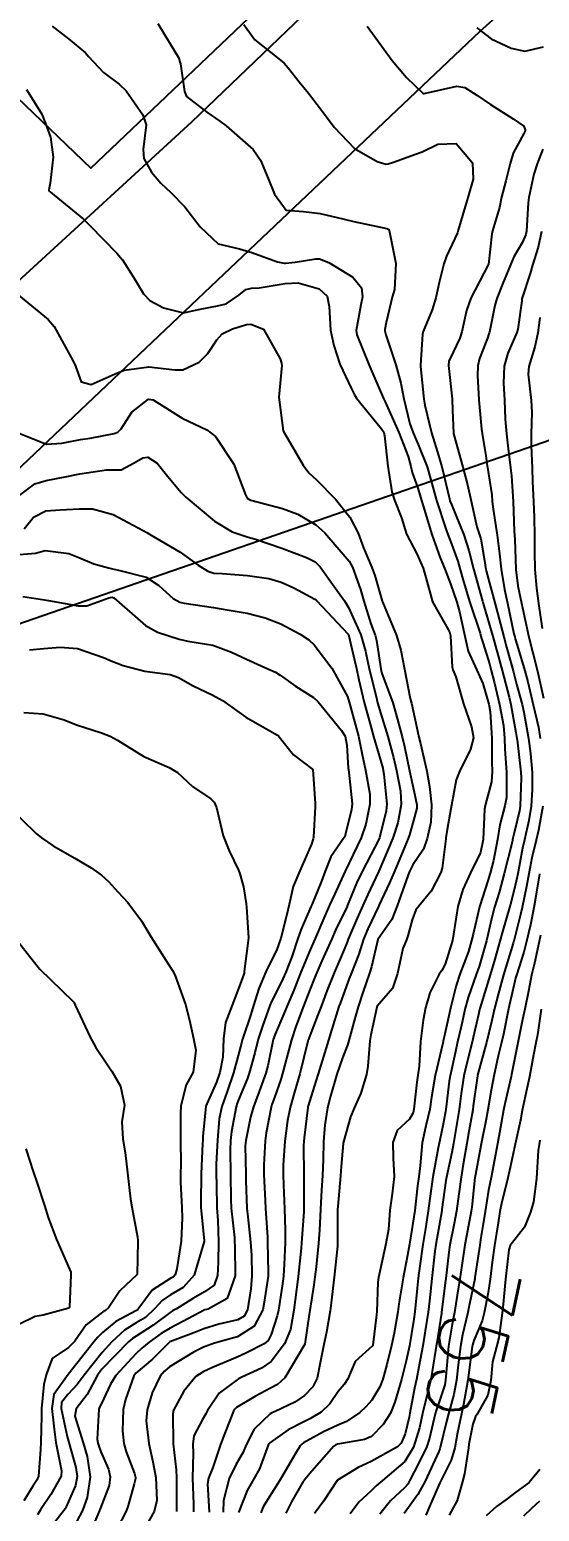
# Model space of a CAD drawing. Header units: metres. Extents: x 318500 to 325275, y 7408834 to 7428799.
# Drawn here: x 323669.6 to 323699.8, y 7420355.9 to 7420443.5 of the extents above; entities that cross this region are included whole.
import ezdxf
from ezdxf.enums import TextEntityAlignment as Align

# ---------------------------------------------------------------- set-up
doc = ezdxf.new("R2010")
doc.units = ezdxf.units.M
doc.header["$MEASUREMENT"] = 0
doc.linetypes.add('CONTINUO', pattern=[0])
for name, color, linetype in [('Cotas', 45, 'Continuous'), ('Curvas de Nivel 1m', 11, 'Continuous'), ('Curvas de Nivel 5m', 15, 'Continuous'), ('Edificações', 30, 'Continuous'), ('TEXTO', 45, 'Continuous'), ('Vias Primárias', 230, 'Continuous')]:
    doc.layers.add(name, color=color, linetype=linetype)
doc.styles.add('Style-STANDARD', font='STANDARD.shx')

msp = doc.modelspace()

# ---------------------------------------------------------------- linework, layer by layer
at = {"layer": 'Curvas de Nivel 1m', "flags": 128}
for points, elevation in [([(323670.946, 7420443.723), (323671.914, 7420442.986), (323672.923, 7420442.157), (323673.106, 7420441.947), (323673.976, 7420440.999), (323674.904, 7420440.303), (323675.328, 7420439.916), (323676.304, 7420438.481), (323676.504, 7420437.904), (323676.325, 7420436.428), (323676.363, 7420435.905), (323676.832, 7420435.097), (323677.381, 7420434.447), (323677.993, 7420433.882), (323678.808, 7420433.052), (323679.7, 7420431.856), (323680.775, 7420430.85), (323682.042, 7420430.556), (323682.768, 7420430.343), (323684.275, 7420429.797), (323684.682, 7420429.714), (323684.759, 7420429.714), (323685.34, 7420429.781), (323686.551, 7420429.975), (323686.763, 7420429.967), (323687.33, 7420429.754), (323688.751, 7420428.887), (323689.266, 7420428.253), (323689.309, 7420427.731), (323689.219, 7420427.246), (323688.939, 7420425.737), (323688.977, 7420425.465), (323689.696, 7420423.725), (323689.988, 7420423.035), (323690.562, 7420421.711), (323690.657, 7420421.501), (323691.467, 7420419.697), (323692.027, 7420418.271), (323692.169, 7420417.686), (323692.25, 7420417.339), (323692.587, 7420416.404), (323692.809, 7420415.678), (323692.898, 7420415.354), (323693.413, 7420413.671), (323693.914, 7420412.289), (323694.161, 7420411.664), (323694.516, 7420410.75), (323694.891, 7420409.654), (323695.061, 7420409.082), (323695.379, 7420407.646), (323695.578, 7420406.76), (323696.083, 7420405.636), (323696.438, 7420404.842), (323696.785, 7420403.625), (323696.866, 7420403.17), (323696.972, 7420401.621), (323696.97, 7420400.215), (323696.983, 7420399.621), (323696.949, 7420399.033), (323696.57, 7420397.627), (323696.543, 7420397.421), (323696.461, 7420395.628), (323696.302, 7420394.844), (323695.717, 7420393.639), (323695.252, 7420392.669), (323694.962, 7420391.649), (323694.867, 7420391.034), (323694.645, 7420389.654), (323694.216, 7420388.245), (323694.005, 7420387.869), (323693.861, 7420387.663), (323693.305, 7420386.552), (323693.047, 7420385.667), (323692.898, 7420384.94), (323692.756, 7420383.671), (323692.675, 7420382.211), (323692.594, 7420381.673), (323692.529, 7420381.269), (323692.364, 7420379.676), (323692.313, 7420379.46), (323692.091, 7420379.071), (323691.364, 7420378.408), (323691.105, 7420377.694), (323691.136, 7420376.769), (323691.194, 7420375.693), (323691.067, 7420374.662), (323690.937, 7420373.696), (323690.848, 7420372.543), (323690.692, 7420371.699), (323690.337, 7420370.068), (323690.264, 7420369.706), (323690.232, 7420369.44), (323690.159, 7420367.707), (323690.144, 7420367.5), (323689.927, 7420365.71), (323689.91, 7420365.661), (323688.887, 7420364.733), (323688.443, 7420363.724), (323688.222, 7420363.39), (323687.878, 7420362.963), (323687.376, 7420362.229), (323686.861, 7420361.745), (323686.247, 7420361.362), (323685.851, 7420361.172), (323684.913, 7420360.705), (323683.832, 7420359.933), (323683.761, 7420359.861), (323683.726, 7420359.791), (323683.216, 7420358.396), (323682.884, 7420357.799), (323682.491, 7420357.111), (323681.983, 7420355.808)], 762), ([(323677.206, 7420443.896), (323677.587, 7420443.244), (323678.422, 7420441.877), (323678.548, 7420441.508), (323678.774, 7420439.872), (323678.896, 7420439.578), (323680.094, 7420438.64), (323680.874, 7420438.11), (323681.245, 7420437.836), (323682.849, 7420436.435), (323683.28, 7420435.813), (323683.737, 7420434.715), (323684.109, 7420433.801), (323684.806, 7420432.855), (323685.818, 7420432.762), (323686.803, 7420432.655), (323688.234, 7420432.31), (323688.797, 7420432.184), (323690.747, 7420431.755), (323690.791, 7420431.747), (323690.876, 7420431.709), (323690.922, 7420431.574), (323691.296, 7420429.702), (323691.207, 7420428.165), (323691.078, 7420427.705), (323691.004, 7420427.438), (323690.718, 7420426.212), (323690.637, 7420425.785), (323690.639, 7420425.711), (323690.706, 7420425.47), (323691.293, 7420423.701), (323691.589, 7420422.616), (323691.767, 7420421.693), (323692.124, 7420420.202), (323692.314, 7420419.685), (323692.62, 7420418.985), (323693.142, 7420417.675), (323693.361, 7420416.903), (323693.69, 7420415.669), (323694.27, 7420413.947), (323694.373, 7420413.662), (323694.546, 7420413.213), (323694.959, 7420412.078), (323695.078, 7420411.652), (323695.291, 7420410.876), (323695.677, 7420409.642), (323696.28, 7420407.826), (323696.328, 7420407.632), (323696.357, 7420407.52), (323696.466, 7420407.207), (323696.832, 7420406.003), (323696.933, 7420405.623), (323697.111, 7420404.949), (323697.427, 7420403.615), (323697.655, 7420402.357), (323697.718, 7420401.61), (323697.745, 7420400.971), (323697.846, 7420399.608), (323697.844, 7420398.111), (323697.739, 7420397.609), (323697.441, 7420396.495), (323697.3, 7420395.615), (323697.061, 7420394.382), (323696.871, 7420393.621), (323696.739, 7420393.168), (323696.261, 7420391.7), (323696.239, 7420391.651), (323696.235, 7420391.63), (323695.857, 7420390.015), (323695.773, 7420389.637), (323695.584, 7420389), (323695.077, 7420387.647), (323694.859, 7420386.991), (323694.522, 7420385.647), (323694.458, 7420385.365), (323694.154, 7420383.94), (323694.092, 7420383.71), (323694.084, 7420383.651), (323694.07, 7420383.572), (323693.623, 7420381.658), (323693.4, 7420380.372), (323693.299, 7420379.662), (323693.072, 7420378.678), (323692.841, 7420377.668), (323692.73, 7420376.344), (323692.652, 7420375.671), (323692.58, 7420375.134), (323692.412, 7420373.674), (323692.113, 7420371.799), (323692.092, 7420371.678), (323691.983, 7420371.03), (323691.714, 7420369.684), (323691.471, 7420368.163), (323691.402, 7420367.688), (323691.185, 7420366.427), (323691.039, 7420365.693), (323690.757, 7420364.555), (323690.515, 7420363.701), (323690.349, 7420363.237), (323689.871, 7420362.446), (323689.523, 7420362.055), (323689.161, 7420361.717), (323688.375, 7420361.202), (323687.849, 7420360.985), (323686.998, 7420360.587), (323685.832, 7420359.921), (323685.732, 7420359.861), (323685.627, 7420359.763), (323685.352, 7420359.294), (323684.456, 7420357.78), (323684.213, 7420357.375), (323683.794, 7420356.722), (323683.435, 7420356.143), (323683.296, 7420355.795)], 761), ([(323689.598, 7420443.73), (323690.923, 7420441.91), (323691.067, 7420441.708), (323691.917, 7420440.702), (323692.901, 7420439.743), (323692.966, 7420439.745), (323694.905, 7420440.181), (323695.365, 7420440.113), (323696.092, 7420439.642), (323696.892, 7420439.102), (323698.242, 7420438.247), (323698.873, 7420437.815), (323698.941, 7420437.599), (323698.935, 7420437.534), (323698.867, 7420437.385), (323698.24, 7420436.218), (323698.057, 7420435.612), (323697.799, 7420434.584), (323697.55, 7420433.619), (323697.419, 7420433.013), (323697.016, 7420431.627), (323696.974, 7420431.441), (323696.768, 7420429.63), (323696.76, 7420429.607), (323695.72, 7420427.645), (323695.472, 7420426.906), (323695.202, 7420425.653), (323695.08, 7420425.279), (323694.692, 7420424.445), (323694.435, 7420423.911), (323694.407, 7420423.663), (323694.624, 7420421.697), (323694.624, 7420421.66), (323694.65, 7420421.027), (323694.702, 7420419.659), (323694.719, 7420419.568), (323695.255, 7420417.65), (323695.539, 7420416.595), (323695.742, 7420415.643), (323696.085, 7420414.109), (323696.247, 7420413.635), (323696.315, 7420413.4), (323696.535, 7420412.117), (323696.603, 7420411.702), (323696.611, 7420411.629), (323696.634, 7420411.523), (323697.152, 7420409.62), (323697.379, 7420408.724), (323697.675, 7420407.612), (323697.849, 7420406.994), (323698.228, 7420405.603), (323698.438, 7420404.819), (323698.762, 7420403.597), (323698.863, 7420403.146), (323699.139, 7420401.593), (323699.264, 7420400.709), (323699.354, 7420399.59), (323699.361, 7420398.584), (323699.299, 7420397.59), (323699.169, 7420396.75), (323698.904, 7420395.594), (323698.795, 7420395.105), (323698.508, 7420393.598), (323698.469, 7420393.417), (323698.274, 7420392.559), (323698.07, 7420391.795), (323698.012, 7420391.604), (323697.613, 7420390.236), (323697.452, 7420389.612), (323697.144, 7420388.54), (323696.869, 7420387.62), (323696.72, 7420387.104), (323696.259, 7420385.629), (323696.244, 7420385.564), (323696.175, 7420385.266), (323695.87, 7420383.917), (323695.802, 7420383.633), (323695.465, 7420382.309), (323695.322, 7420381.638), (323695.164, 7420380.589), (323695.032, 7420379.641), (323694.9, 7420378.83), (323694.698, 7420377.644), (323694.595, 7420377.114), (323694.291, 7420375.648), (323694.255, 7420375.44), (323694.021, 7420373.731), (323694.012, 7420373.658), (323693.654, 7420371.655), (323693.601, 7420371.27), (323693.424, 7420369.658), (323693.279, 7420368.332), (323693.194, 7420367.661), (323693.034, 7420366.553), (323692.88, 7420365.665), (323692.651, 7420364.422), (323692.505, 7420363.671), (323692.397, 7420363.157), (323692.126, 7420361.676), (323692.085, 7420361.448), (323691.842, 7420360.468), (323691.613, 7420359.904), (323691.388, 7420359.687), (323689.821, 7420358.82), (323689.068, 7420358.467), (323687.837, 7420357.73), (323687.81, 7420357.699), (323687.036, 7420356.496), (323686.473, 7420355.75)], 759), ([(323696.09, 7420443.643), (323696.94, 7420442.989), (323698.119, 7420442.425), (323698.93, 7420442.254), (323700.02, 7420442.503)], 758), ([(323669.43, 7420439.995), (323670.345, 7420438.518), (323670.556, 7420437.983), (323670.858, 7420437.172), (323671, 7420435.978), (323670.825, 7420434.44), (323670.743, 7420434.058), (323670.769, 7420433.981), (323670.819, 7420433.924), (323671.056, 7420433.737), (323672.796, 7420432.318), (323673.168, 7420431.944), (323674.766, 7420430.3), (323675.111, 7420429.916), (323675.767, 7420428.893), (323676.353, 7420427.904), (323676.734, 7420427.514), (323677.539, 7420427.077), (323678.724, 7420426.775), (323679.615, 7420426.968), (323680.73, 7420427.184), (323681.255, 7420427.312), (323682.002, 7420427.827), (323682.407, 7420428.16), (323682.744, 7420428.232), (323683.191, 7420428.26), (323684.747, 7420428.51), (323685.515, 7420428.546), (323686.744, 7420428.201), (323687.231, 7420427.755), (323687.342, 7420427.143), (323687.414, 7420425.753), (323687.612, 7420424.835), (323687.982, 7420423.747), (323688.665, 7420422.277), (323688.843, 7420421.918), (323688.953, 7420421.736), (323690.441, 7420419.905), (323690.579, 7420419.711), (323690.627, 7420419.497), (323690.824, 7420417.707), (323691.059, 7420416.177), (323691.209, 7420415.701), (323691.616, 7420414.643), (323691.92, 7420413.689), (323692.533, 7420412.527), (323692.908, 7420411.676), (323693.061, 7420411.128), (323693.456, 7420409.67), (323694.474, 7420407.906), (323694.532, 7420407.659), (323694.616, 7420405.822), (323694.661, 7420405.657), (323694.849, 7420405.248), (323695.29, 7420403.647), (323695.759, 7420402.281), (323695.884, 7420401.638), (323695.713, 7420400.97), (323695.067, 7420399.65), (323694.862, 7420399.153), (323694.582, 7420397.656), (323694.553, 7420397.44), (323694.318, 7420396.206), (323694.253, 7420395.719), (323694.248, 7420395.661), (323694.024, 7420393.931), (323693.958, 7420393.663), (323693.385, 7420392.558), (323692.645, 7420391.676), (323692.467, 7420391.468), (323692.248, 7420390.872), (323691.997, 7420389.92), (323691.914, 7420389.685), (323691.707, 7420389.17), (323691.394, 7420387.692), (323691.087, 7420386.806), (323690.181, 7420385.765), (323690.164, 7420385.726), (323690.157, 7420385.71), (323689.807, 7420384.062), (323689.757, 7420383.714), (323689.635, 7420382.215), (323689.553, 7420381.716), (323689.215, 7420380.617), (323688.814, 7420379.723), (323688.607, 7420379.21), (323688.189, 7420377.729), (323688.169, 7420377.629), (323688.055, 7420376.274), (323688.012, 7420375.731), (323687.851, 7420373.904), (323687.842, 7420373.733), (323687.833, 7420373.549), (323687.834, 7420371.732), (323687.829, 7420371.573), (323687.636, 7420369.735), (323687.467, 7420368.217), (323687.398, 7420367.738), (323687.176, 7420366.487), (323687.03, 7420365.743), (323686.815, 7420364.662), (323686.636, 7420363.749), (323686.386, 7420363.249), (323685.874, 7420362.722), (323685.305, 7420362.331), (323684.149, 7420361.786), (323683.95, 7420361.698), (323683.858, 7420361.645), (323682.896, 7420360.748), (323682.421, 7420359.804), (323682.251, 7420359.381), (323681.818, 7420358.626), (323681.427, 7420357.816), (323681.086, 7420356.526), (323681.07, 7420355.821)], 763), ([(323699.988, 7420436.453), (323699.652, 7420435.592), (323699.448, 7420434.98), (323699.157, 7420433.597), (323699.125, 7420433.288), (323699.02, 7420431.598), (323698.983, 7420431.402), (323698.78, 7420430.955), (323698.279, 7420430.096), (323698.074, 7420429.61), (323697.603, 7420428.471), (323697.258, 7420427.622), (323697.152, 7420427.206), (323696.83, 7420425.628), (323696.8, 7420425.537), (323696.705, 7420425.274), (323696.249, 7420424.074), (323696.138, 7420423.638), (323696.114, 7420423.078), (323696.197, 7420421.637), (323696.369, 7420419.899), (323696.405, 7420419.633), (323696.61, 7420418.32), (323696.698, 7420417.725), (323696.713, 7420417.628), (323696.965, 7420416.004), (323697, 7420415.624), (323697.042, 7420415.154), (323697.278, 7420413.619), (323697.434, 7420412.512), (323697.52, 7420411.615), (323697.714, 7420410.41), (323697.895, 7420409.609), (323698.28, 7420407.796), (323698.328, 7420407.602), (323698.359, 7420407.492), (323698.465, 7420407.125), (323698.923, 7420405.595), (323699.094, 7420404.94), (323699.426, 7420403.59), (323699.727, 7420402.259), (323699.839, 7420401.586)], 758), ([(323699.907, 7420431.589), (323699.705, 7420430.662), (323699.384, 7420429.594), (323699.244, 7420429.106), (323698.753, 7420427.6), (323698.738, 7420427.484), (323698.514, 7420425.802), (323698.457, 7420425.604), (323697.922, 7420424.381), (323697.705, 7420423.615), (323697.668, 7420422.613), (323697.726, 7420421.614), (323697.763, 7420420.493), (323697.837, 7420419.612), (323697.922, 7420418.913), (323698.076, 7420417.608), (323698.13, 7420417.134), (323698.228, 7420415.605), (323698.292, 7420413.865), (323698.321, 7420413.603), (323698.339, 7420413.395), (323698.394, 7420411.602), (323698.515, 7420410.624), (323698.719, 7420409.598), (323698.777, 7420409.316), (323699.158, 7420407.593), (323699.392, 7420406.659), (323699.667, 7420405.588), (323700.024, 7420403.986)], 757), ([(323668.74, 7420428), (323670.716, 7420426.389), (323671.073, 7420425.975), (323671.523, 7420425.142), (323672.176, 7420423.958), (323672.333, 7420423.611), (323672.667, 7420422.696), (323673.265, 7420422.54), (323674.672, 7420423.168), (323675.214, 7420423.375), (323676.677, 7420423.571), (323678.2, 7420423.402), (323678.675, 7420423.404), (323679.654, 7420423.855), (323680.17, 7420424.365), (323680.7, 7420425.169), (323681.011, 7420425.531), (323681.628, 7420425.831), (323682.458, 7420426.079), (323682.714, 7420426.103), (323683.448, 7420425.809), (323684.433, 7420424.045), (323684.53, 7420423.792), (323684.538, 7420423.652), (323684.372, 7420421.794), (323684.63, 7420419.79), (323685.797, 7420417.772), (323686.147, 7420417.318), (323686.591, 7420416.89), (323687.725, 7420415.749), (323688.564, 7420414.693), (323689.067, 7420413.732), (323689.385, 7420412.879), (323689.863, 7420411.72), (323690.044, 7420411.246), (323690.489, 7420409.71), (323690.5, 7420409.68), (323691.33, 7420407.697), (323691.589, 7420406.821), (323691.795, 7420405.69), (323692.144, 7420403.964), (323692.208, 7420403.683), (323692.406, 7420402.772), (323692.659, 7420401.677), (323692.756, 7420401.306), (323693.131, 7420399.672), (323693.28, 7420398.747), (323693.401, 7420397.669), (323693.353, 7420396.641), (323693.145, 7420395.672), (323692.923, 7420395.055), (323692.294, 7420394.121), (323692.076, 7420393.683), (323691.6, 7420392.36), (323691.371, 7420391.693), (323691.05, 7420390.896), (323690.23, 7420389.71), (323689.841, 7420388.086), (323689.73, 7420387.715), (323689.339, 7420386.572), (323689.062, 7420385.721), (323688.861, 7420385.031), (323688.503, 7420383.726), (323688.421, 7420383.454), (323688.14, 7420382.709), (323687.805, 7420381.735), (323687.415, 7420380.436), (323687.244, 7420379.743), (323687.085, 7420378.745), (323687.007, 7420377.746), (323686.982, 7420376.669), (323686.951, 7420375.746), (323686.898, 7420374.886), (323686.838, 7420373.748), (323686.773, 7420372.52), (323686.718, 7420371.749), (323686.566, 7420370.342), (323686.493, 7420369.752), (323686.437, 7420369.279), (323686.2, 7420367.756), (323686.164, 7420367.53), (323685.91, 7420365.76), (323684.718, 7420363.778), (323684.286, 7420363.382), (323683.88, 7420363.156), (323682.984, 7420362.688), (323681.863, 7420362.013), (323681.75, 7420361.924), (323681.684, 7420361.813), (323681.166, 7420360.494), (323680.906, 7420359.824), (323680.45, 7420358.464), (323680.2, 7420357.834), (323680.141, 7420357.499), (323680.234, 7420355.833)], 764), ([(323699.817, 7420426.496), (323699.687, 7420425.59), (323699.518, 7420424.772), (323699.171, 7420423.595), (323699.13, 7420423.141), (323699.301, 7420421.594), (323699.343, 7420420.9), (323699.303, 7420419.593), (323699.291, 7420418.926), (323699.356, 7420417.593), (323699.388, 7420416.802), (323699.439, 7420415.591), (323699.469, 7420414.689), (323699.49, 7420413.591), (323699.502, 7420412.628), (323699.519, 7420411.59), (323699.608, 7420410.495), (323699.739, 7420409.588), (323699.96, 7420408.103)], 756), ([(323669.042, 7420415.995), (323669.915, 7420416.659), (323670.589, 7420416.865), (323671.709, 7420417.081), (323672.593, 7420417.261), (323674.166, 7420417.496), (323674.596, 7420417.484), (323675.028, 7420417.483), (323675.794, 7420417.908), (323676.304, 7420418.203), (323676.605, 7420418.245), (323677.163, 7420417.892), (323677.798, 7420417.088), (323678.583, 7420416.141), (323678.718, 7420416.005), (323678.867, 7420415.866), (323680.559, 7420414.454), (323681.611, 7420413.829), (323682.545, 7420413.5), (323682.979, 7420413.378), (323684.536, 7420412.861), (323685.994, 7420412.302), (323686.524, 7420412.037), (323686.816, 7420411.757), (323687.536, 7420410.724), (323688.249, 7420409.743), (323688.494, 7420409.341), (323689.222, 7420407.729), (323689.497, 7420406.761), (323689.707, 7420405.721), (323690.135, 7420404.003), (323690.213, 7420403.713), (323690.41, 7420403.046), (323690.822, 7420401.704), (323691.15, 7420400.471), (323691.323, 7420399.696), (323691.559, 7420398.485), (323691.598, 7420397.691), (323691.407, 7420396.611), (323691.115, 7420395.698), (323690.29, 7420393.751), (323690.27, 7420393.71), (323689.629, 7420392.361), (323689.337, 7420391.719), (323689.005, 7420390.966), (323688.477, 7420389.728), (323688.406, 7420389.55), (323688.224, 7420389.111), (323687.637, 7420387.739), (323687.23, 7420386.709), (323686.868, 7420385.75), (323686.677, 7420385.248), (323686.152, 7420383.906), (323686.113, 7420383.798), (323686.099, 7420383.761), (323686.084, 7420383.695), (323685.6, 7420381.768), (323685.268, 7420380.617), (323685.031, 7420379.776), (323684.873, 7420378.993), (323684.713, 7420377.78), (323684.623, 7420376.348), (323684.617, 7420375.781), (323684.634, 7420375.189), (323684.704, 7420373.78), (323684.744, 7420372.522), (323684.733, 7420371.779), (323684.686, 7420370.488), (323684.631, 7420369.78), (323684.552, 7420369.19), (323684.345, 7420367.784), (323684.272, 7420367.448), (323683.918, 7420366.344), (323683.723, 7420365.981), (323683.498, 7420365.794), (323682.451, 7420365.258), (323681.902, 7420364.998), (323680.442, 7420364.378), (323679.893, 7420364.136), (323679.443, 7420363.847), (323678.741, 7420362.993), (323678.132, 7420361.866), (323678.083, 7420361.64), (323678.116, 7420359.866), (323678.277, 7420358.325), (323678.299, 7420357.863), (323678.303, 7420357.362), (323678.316, 7420355.862)], 766), ([(323669.291, 7420413.993), (323669.85, 7420414.697), (323670.566, 7420415.058), (323671.414, 7420415.12), (323672.568, 7420415.181), (323673.335, 7420415.172), (323674.564, 7420414.846), (323676.331, 7420413.902), (323676.548, 7420413.774), (323676.816, 7420413.626), (323678.531, 7420412.608), (323679.593, 7420411.854), (323680.157, 7420411.486), (323680.515, 7420411.384), (323681.001, 7420411.35), (323682.514, 7420411.236), (323683.769, 7420411.058), (323684.511, 7420410.847), (323685.243, 7420410.515), (323686.501, 7420409.839), (323686.593, 7420409.759), (323688.47, 7420407.767), (323688.482, 7420407.74), (323688.862, 7420406.142), (323688.955, 7420405.732), (323689.099, 7420405.071), (323689.405, 7420403.725), (323689.814, 7420402.303), (323689.971, 7420401.716), (323690.057, 7420401.385), (323690.376, 7420400.305), (323690.51, 7420399.847), (323690.54, 7420399.707), (323690.579, 7420399.495), (323690.75, 7420397.704), (323690.716, 7420397.323), (323690.33, 7420395.71), (323690.309, 7420395.653), (323689.29, 7420393.725), (323688.967, 7420393.042), (323688.431, 7420391.728), (323688.38, 7420391.607), (323688.254, 7420391.34), (323687.722, 7420390.253), (323687.491, 7420389.741), (323686.906, 7420388.438), (323686.604, 7420387.754), (323686.491, 7420387.47), (323686.195, 7420386.732), (323685.922, 7420386.026), (323685.823, 7420385.765), (323685.374, 7420384.559), (323685.108, 7420383.776), (323684.733, 7420382.378), (323684.588, 7420381.783), (323684.48, 7420381.429), (323684.109, 7420380.365), (323683.955, 7420379.939), (323683.913, 7420379.792), (323683.611, 7420378.261), (323683.547, 7420377.795), (323683.47, 7420376.381), (323683.48, 7420375.796), (323683.559, 7420374.263), (323683.581, 7420373.794), (323683.686, 7420372.101), (323683.7, 7420371.793), (323683.738, 7420370.026), (323683.724, 7420369.792), (323683.499, 7420368.242), (323683.41, 7420367.795), (323682.898, 7420366.828), (323681.916, 7420366.21), (323681.612, 7420366.117), (323680.563, 7420365.83), (323679.907, 7420365.584), (323679.361, 7420365.305), (323677.895, 7420364.418), (323677.588, 7420364.178), (323677.331, 7420363.876), (323676.863, 7420362.892), (323676.561, 7420361.883), (323676.508, 7420361.225), (323676.661, 7420359.882), (323676.9, 7420358.798), (323677.092, 7420357.877), (323677.15, 7420356.516), (323676.981, 7420355.878), (323676.56, 7420355.091)], 767), ([(323668.527, 7420412.438), (323669.957, 7420412.557), (323670.531, 7420412.709), (323671.94, 7420412.548), (323672.525, 7420412.308), (323673.42, 7420411.936), (323674.275, 7420411.682), (323674.517, 7420411.622), (323674.883, 7420411.549), (323676.512, 7420411.147), (323677.255, 7420410.636), (323678.105, 7420409.876), (323678.497, 7420409.658), (323678.767, 7420409.595), (323680.493, 7420409.342), (323681.077, 7420409.248), (323682.488, 7420409.008), (323683.546, 7420408.742), (323684.479, 7420408.379), (323685.626, 7420407.773), (323686.139, 7420407.439), (323686.461, 7420407.135), (323687.507, 7420405.749), (323688.425, 7420404.085), (323688.522, 7420403.738), (323688.558, 7420403.598), (323689.086, 7420401.73), (323689.303, 7420400.65), (323689.491, 7420399.723), (323689.757, 7420398.311), (323689.757, 7420397.719), (323689.509, 7420396.535), (323689.228, 7420395.726), (323688.29, 7420393.74), (323687.651, 7420392.358), (323687.368, 7420391.743), (323687.023, 7420390.974), (323686.505, 7420389.756), (323686.223, 7420389.09), (323685.675, 7420387.768), (323685.252, 7420386.716), (323684.857, 7420385.78), (323684.653, 7420385.303), (323684.155, 7420384.107), (323684.062, 7420383.88), (323684.036, 7420383.791), (323683.703, 7420382.225), (323683.587, 7420381.795), (323683.205, 7420380.707), (323682.866, 7420379.802), (323682.694, 7420379.201), (323682.403, 7420377.807), (323682.374, 7420377.5), (323682.411, 7420375.806), (323682.419, 7420375.431), (323682.478, 7420373.805), (323682.52, 7420373.298), (323682.69, 7420371.803), (323682.75, 7420371.035), (323682.772, 7420369.802), (323682.711, 7420369.05), (323682.502, 7420367.804), (323682.318, 7420367.423), (323681.931, 7420367.204), (323680.808, 7420366.945), (323679.922, 7420366.673), (323679.331, 7420366.437), (323677.91, 7420365.901), (323677.89, 7420365.891), (323677.866, 7420365.87), (323676.892, 7420364.888), (323675.892, 7420364.044), (323675.773, 7420363.892), (323675.28, 7420362.488), (323675.145, 7420361.901), (323675.104, 7420360.638), (323675.182, 7420359.9), (323675.327, 7420359.399), (323675.812, 7420358.116), (323675.878, 7420357.889), (323675.882, 7420357.817), (323675.804, 7420357.504), (323675.455, 7420356.225), (323675.331, 7420355.897), (323674.804, 7420354.865)], 768), ([(323669.205, 7420409.993), (323670.497, 7420409.788), (323670.721, 7420409.752), (323672.492, 7420409.442), (323672.99, 7420409.446), (323674.296, 7420409.923), (323674.5, 7420409.954), (323674.602, 7420409.919), (323676.476, 7420408.28), (323677.184, 7420407.889), (323678.464, 7420407.472), (323678.969, 7420407.356), (323680.459, 7420407.118), (323681.571, 7420406.711), (323682.447, 7420406.282), (323683.543, 7420405.803), (323684.163, 7420405.52), (323684.435, 7420405.339), (323685.346, 7420404.693), (323686.423, 7420404.025), (323686.701, 7420403.757), (323688.068, 7420402.07), (323688.289, 7420401.741), (323688.385, 7420401.2), (323688.47, 7420399.837), (323688.482, 7420399.738), (323688.508, 7420399.598), (323688.695, 7420397.735), (323688.665, 7420397.405), (323688.313, 7420395.948), (323688.265, 7420395.786), (323688.237, 7420395.741), (323687.449, 7420394.598), (323687.102, 7420393.752), (323686.882, 7420393.15), (323686.315, 7420391.759), (323686.296, 7420391.723), (323686.258, 7420391.63), (323685.683, 7420390.323), (323685.498, 7420389.771), (323685.129, 7420388.686), (323684.774, 7420387.782), (323684.604, 7420387.383), (323684.191, 7420386.532), (323683.939, 7420386.037), (323683.839, 7420385.793), (323683.391, 7420384.569), (323683.144, 7420383.8), (323682.941, 7420383.003), (323682.617, 7420381.805), (323682.489, 7420381.442), (323682.111, 7420380.562), (323681.891, 7420380.026), (323681.83, 7420379.814), (323681.555, 7420378.34), (323681.504, 7420377.818), (323681.484, 7420377.238), (323681.493, 7420375.818), (323681.516, 7420374.33), (323681.544, 7420373.817), (323681.732, 7420372.076), (323681.745, 7420371.814), (323681.751, 7420371.576), (323681.781, 7420369.813), (323681.305, 7420368.464), (323680.171, 7420367.837), (323679.981, 7420367.798), (323679.939, 7420367.782), (323678.682, 7420367.106), (323677.923, 7420366.715), (323677.401, 7420366.392), (323676.691, 7420365.882), (323676.262, 7420365.531), (323675.903, 7420365.195), (323674.72, 7420363.908), (323674.399, 7420363.396), (323673.865, 7420362.263), (323673.747, 7420362.037), (323673.702, 7420361.922), (323673.609, 7420360.148), (323673.653, 7420359.923), (323673.695, 7420359.788), (323673.825, 7420359.394), (323674.278, 7420358.376), (323674.388, 7420357.911), (323674.312, 7420357.402), (323673.781, 7420356.018), (323673.758, 7420355.943), (323673.751, 7420355.92), (323673.157, 7420354.531)], 769), ([(323669.265, 7420403.129), (323670.406, 7420403.061), (323671.659, 7420402.7), (323672.397, 7420402.407), (323673.874, 7420401.928), (323674.387, 7420401.738), (323674.805, 7420401.493), (323676.37, 7420400.538), (323677.881, 7420399.875), (323678.357, 7420399.583), (323679.257, 7420398.765), (323680.342, 7420398.035), (323680.529, 7420397.838), (323680.665, 7420397.505), (323681.073, 7420395.829), (323681.42, 7420394.946), (323681.973, 7420393.815), (323682.063, 7420393.59), (323682.275, 7420392.823), (323682.438, 7420391.808), (323682.456, 7420391.609), (323682.559, 7420389.807), (323682.535, 7420389.498), (323682.321, 7420387.809), (323682.306, 7420387.712), (323682.203, 7420387.372), (323681.767, 7420386.236), (323681.595, 7420385.819), (323681.201, 7420384.788), (323681.091, 7420383.826), (323681.058, 7420382.745), (323680.878, 7420381.829), (323680.683, 7420381.27), (323680.102, 7420379.977), (323680.054, 7420379.888), (323680.038, 7420379.841), (323679.868, 7420378.048), (323679.86, 7420377.843), (323679.855, 7420377.63), (323679.761, 7420375.844), (323679.74, 7420374.128), (323679.752, 7420373.844), (323679.937, 7420371.895), (323679.937, 7420371.841), (323679.928, 7420371.78), (323679.345, 7420369.849), (323678.692, 7420369.126), (323677.952, 7420368.686), (323677.465, 7420368.357), (323677.032, 7420367.879), (323676.466, 7420367.35), (323675.927, 7420367.026), (323675.225, 7420366.596), (323674.484, 7420365.911), (323673.903, 7420365.266), (323672.834, 7420363.936), (323672.436, 7420363.387), (323671.873, 7420362.784), (323671.508, 7420362.311), (323671.471, 7420361.954), (323671.835, 7420360.298), (323671.929, 7420359.949), (323672.344, 7420358.471), (323672.419, 7420357.941), (323672.329, 7420357.415), (323671.783, 7420356.154), (323671.713, 7420356.019), (323671.659, 7420355.951), (323670.832, 7420354.891)], 771), ([(323668.334, 7420397.584), (323669.997, 7420395.975), (323670.306, 7420395.713), (323671.009, 7420395.253), (323672.288, 7420394.511), (323673.259, 7420393.935), (323673.869, 7420393.519), (323674.272, 7420393.142), (323674.86, 7420392.505), (323675.428, 7420391.902), (323676.244, 7420390.802), (323676.797, 7420389.884), (323677.815, 7420388.273), (323678.077, 7420387.871), (323678.206, 7420387.618), (323678.846, 7420385.86), (323679.084, 7420384.939), (323679.306, 7420383.853), (323679.446, 7420383.153), (323679.302, 7420381.852), (323678.874, 7420381.103), (323678.565, 7420379.863), (323678.553, 7420379.403), (323678.552, 7420377.863), (323678.559, 7420376.366), (323678.549, 7420375.863), (323678.547, 7420375.357), (323678.617, 7420373.861), (323678.642, 7420373.229), (323678.581, 7420371.861), (323678.331, 7420370.222), (323678.219, 7420369.866), (323678.101, 7420369.735), (323677.967, 7420369.662), (323676.866, 7420368.971), (323676.086, 7420367.889), (323676.016, 7420367.812), (323675.938, 7420367.768), (323674.722, 7420367.114), (323673.918, 7420366.457), (323673.65, 7420366.187), (323673.438, 7420365.927), (323671.89, 7420363.968), (323671.038, 7420362.793), (323670.921, 7420361.959), (323671.065, 7420360.734), (323671.168, 7420359.957), (323671.499, 7420358.267), (323671.476, 7420357.953), (323670.875, 7420356.878), (323670.26, 7420355.965), (323670.075, 7420355.668)], 772), ([(323699.982, 7420397.584), (323699.729, 7420396.176), (323699.596, 7420395.587), (323699.344, 7420394.545), (323699.158, 7420393.591), (323699.022, 7420392.849), (323698.769, 7420391.595), (323698.672, 7420391.178), (323698.264, 7420389.6), (323698.254, 7420389.575), (323698.229, 7420389.488), (323697.659, 7420387.608), (323697.349, 7420386.456), (323697.13, 7420385.616), (323696.944, 7420384.843), (323696.656, 7420383.622), (323696.13, 7420381.67), (323696.123, 7420381.637), (323695.873, 7420379.863), (323695.838, 7420379.633), (323695.579, 7420378.133), (323695.496, 7420377.636), (323695.28, 7420376.416), (323695.147, 7420375.639), (323695.014, 7420374.662), (323694.874, 7420373.641), (323694.741, 7420372.91), (323694.495, 7420371.645), (323694.429, 7420371.202), (323694.249, 7420369.647), (323694.217, 7420369.397), (323693.999, 7420367.649), (323693.99, 7420367.599), (323693.934, 7420367.234), (323693.712, 7420365.854), (323693.678, 7420365.653), (323693.636, 7420365.383), (323693.36, 7420363.658), (323693.057, 7420362.477), (323692.865, 7420361.665), (323692.688, 7420360.827), (323692.337, 7420359.672), (323691.821, 7420358.826), (323690.502, 7420357.7), (323690.124, 7420357.386), (323689.801, 7420357.079), (323689.091, 7420356.417), (323688.593, 7420355.722)], 758), ([(323699.799, 7420393.585), (323699.584, 7420392.274), (323699.46, 7420391.588), (323699.255, 7420390.58), (323699.032, 7420389.592), (323698.859, 7420388.958), (323698.429, 7420387.598), (323698.38, 7420387.425), (323698.195, 7420386.628), (323698.001, 7420385.784), (323697.962, 7420385.603), (323697.656, 7420384.109), (323697.54, 7420383.609), (323697.354, 7420382.823), (323697.099, 7420381.615), (323696.939, 7420380.796), (323696.73, 7420379.621), (323696.632, 7420379.082), (323696.345, 7420377.626), (323696.055, 7420376.128), (323695.982, 7420375.7), (323695.969, 7420375.631), (323695.788, 7420373.868), (323695.752, 7420373.633), (323695.475, 7420372.158), (323695.382, 7420371.636), (323695.201, 7420370.415), (323695.087, 7420369.639), (323694.926, 7420368.669), (323694.752, 7420367.642), (323694.624, 7420366.949), (323694.411, 7420365.645), (323694.361, 7420365.19), (323694.231, 7420363.647), (323694.18, 7420363.352), (323693.871, 7420362.416), (323693.673, 7420361.842), (323693.621, 7420361.654), (323693.291, 7420360.205), (323693.1, 7420359.661), (323692.368, 7420358.224), (323692.095, 7420357.676), (323691.997, 7420357.487), (323691.804, 7420357.259), (323690.978, 7420356.506), (323690.344, 7420355.702)], 757), ([(323668.605, 7420389.994), (323670.2, 7420387.97), (323672.181, 7420386.046), (323672.222, 7420385.991), (323672.246, 7420385.949), (323672.299, 7420385.827), (323673.198, 7420383.934), (323673.537, 7420383.322), (323674.135, 7420382.403), (323674.334, 7420382.119), (323674.482, 7420381.915), (323674.996, 7420381.028), (323675.227, 7420379.903), (323675.078, 7420378.912), (323675.131, 7420377.904), (323675.265, 7420377.105), (323675.408, 7420375.9), (323675.584, 7420374.34), (323675.653, 7420373.896), (323675.993, 7420372.102), (323676.023, 7420371.89), (323676.022, 7420371.857), (323675.988, 7420369.89), (323674.945, 7420368.915), (323674.287, 7420367.915), (323674.105, 7420367.75), (323673.936, 7420367.652), (323672.951, 7420366.909), (323672.283, 7420365.944), (323671.906, 7420365.562), (323670.949, 7420364.91), (323670.585, 7420363.963), (323670.455, 7420363.391), (323670.318, 7420361.965), (323670.319, 7420361.5), (323670.268, 7420359.966), (323670.261, 7420359.53), (323670.143, 7420357.967), (323670.049, 7420357.725), (323669.801, 7420357.368), (323669.272, 7420356.493)], 773), ([(323699.856, 7420389.963), (323699.781, 7420389.584), (323699.492, 7420388.312), (323699.322, 7420387.589), (323699.133, 7420386.653), (323698.923, 7420385.593), (323698.796, 7420384.968), (323698.509, 7420383.596), (323698.131, 7420381.716), (323698.106, 7420381.6), (323697.732, 7420379.979), (323697.659, 7420379.607), (323697.421, 7420378.269), (323697.297, 7420377.612), (323697.123, 7420376.676), (323696.922, 7420375.617), (323696.783, 7420374.875), (323696.586, 7420373.622), (323696.305, 7420371.935), (323696.254, 7420371.626), (323695.971, 7420369.704), (323695.962, 7420369.638), (323695.618, 7420367.96), (323695.542, 7420367.634), (323695.237, 7420366.32), (323695.112, 7420365.638), (323694.984, 7420364.554), (323694.884, 7420363.64), (323694.727, 7420362.792), (323694.411, 7420361.644), (323694.297, 7420361.202), (323693.921, 7420359.649), (323693.896, 7420359.582), (323693.828, 7420359.427), (323693.017, 7420357.662), (323692.601, 7420356.865), (323691.781, 7420355.743)], 756), ([(323699.81, 7420377.838), (323699.772, 7420377.574), (323699.717, 7420377.226), (323699.617, 7420375.577), (323699.43, 7420374.178), (323699.265, 7420373.581), (323698.901, 7420372.692), (323698.063, 7420371.599), (323697.987, 7420371.347), (323697.775, 7420369.603), (323697.616, 7420367.934), (323697.582, 7420367.605), (323697.377, 7420366.149), (323697.239, 7420365.61), (323697.014, 7420364.726), (323696.915, 7420363.615), (323696.744, 7420362.75), (323696.101, 7420361.626), (323696.001, 7420361.485), (323695.851, 7420361.031), (323695.617, 7420359.848), (323695.589, 7420359.632), (323695.344, 7420358.105), (323695.243, 7420357.636), (323694.914, 7420356.518), (323694.437, 7420355.643)], 754), ([(323669.398, 7420377.314), (323669.823, 7420375.973), (323670.041, 7420375.344), (323670.486, 7420373.965), (323670.715, 7420373.257), (323671.2, 7420371.958), (323671.972, 7420370.197), (323672.045, 7420370.023), (323672.048, 7420369.949), (323672.044, 7420369.874), (323671.977, 7420367.949), (323671.963, 7420367.927), (323671.939, 7420367.904), (323670.419, 7420367.478), (323669.932, 7420367.408), (323668.97, 7420366.938)], 774), ([(323699.818, 7420358.359), (323699.179, 7420357.579), (323698.386, 7420357.007), (323697.794, 7420356.557), (323697.242, 7420356.155), (323696.629, 7420355.617)], 753), ([(323699.794, 7420356.483), (323699.318, 7420356.046), (323698.846, 7420355.584)], 752)]:
    msp.add_lwpolyline(points, dxfattribs=dict(at, elevation=elevation))
at = {"layer": 'Curvas de Nivel 5m', "flags": 128}
for points, elevation in [([(323682.3, 7420443.827), (323682.937, 7420442.93), (323684.37, 7420441.798), (323684.674, 7420441.551), (323684.915, 7420441.271), (323685.559, 7420440.432), (323686.11, 7420439.772), (323686.885, 7420438.763), (323687.642, 7420437.752), (323688.851, 7420436.493), (323690.193, 7420435.72), (323690.704, 7420435.578), (323690.839, 7420435.585), (323691.201, 7420435.705), (323692.397, 7420436.136), (323692.849, 7420436.303), (323693.772, 7420436.755), (323694.857, 7420436.793), (323695.819, 7420435.645), (323695.869, 7420434.683), (323695.572, 7420433.649), (323695.399, 7420433.063), (323694.986, 7420431.657), (323694.936, 7420431.509), (323694.783, 7420431.164), (323694.295, 7420430.136), (323694.127, 7420429.666), (323693.858, 7420428.56), (323693.659, 7420427.671), (323693.442, 7420426.961), (323692.91, 7420425.678), (323692.869, 7420425.517), (323692.75, 7420423.679), (323692.757, 7420423.602), (323692.949, 7420421.677), (323693.012, 7420421.32), (323693.409, 7420419.672), (323693.746, 7420418.535), (323694.011, 7420417.666), (323694.463, 7420415.78), (323694.493, 7420415.661), (323694.577, 7420415.434), (323695.305, 7420413.649), (323695.613, 7420412.716), (323695.882, 7420411.64), (323696.412, 7420409.721), (323696.439, 7420409.631), (323696.497, 7420409.445), (323697.023, 7420407.622), (323697.337, 7420406.495), (323697.58, 7420405.613), (323697.995, 7420404.038), (323698.095, 7420403.605), (323698.395, 7420401.957), (323698.458, 7420401.599), (323698.47, 7420401.519), (323698.684, 7420399.597), (323698.698, 7420399.264), (323698.652, 7420397.597), (323698.614, 7420397.319), (323698.317, 7420396.087), (323698.213, 7420395.7), (323698.195, 7420395.602), (323698.166, 7420395.46), (323697.711, 7420393.609), (323697.4, 7420392.486), (323697.131, 7420391.617), (323696.945, 7420390.924), (323696.646, 7420389.624), (323696.215, 7420388.115), (323696.045, 7420387.632), (323695.563, 7420386.266), (323695.389, 7420385.638), (323695.167, 7420384.638), (323694.947, 7420383.642), (323694.796, 7420382.991), (323694.506, 7420381.646), (323694.453, 7420381.319), (323694.24, 7420379.649), (323694.221, 7420379.526), (323694.087, 7420378.785), (323693.884, 7420377.842), (323693.849, 7420377.653), (323693.803, 7420377.389), (323693.486, 7420375.658), (323693.3, 7420374.392), (323693.212, 7420373.662), (323693.061, 7420372.719), (323692.881, 7420371.667), (323692.702, 7420370.393), (323692.617, 7420369.67), (323692.555, 7420369.077), (323692.406, 7420367.673), (323692.353, 7420367.255), (323692.096, 7420365.677), (323691.901, 7420364.777), (323691.616, 7420363.684), (323691.229, 7420362.33), (323690.967, 7420361.693), (323690.536, 7420361.014), (323689.839, 7420360.309), (323689.426, 7420360.124), (323687.832, 7420359.852), (323687.742, 7420359.821), (323687.625, 7420359.733), (323686.315, 7420358.253), (323685.895, 7420357.759), (323685.857, 7420357.711), (323685.808, 7420357.636), (323685.119, 7420356.441), (323684.785, 7420355.775)], 760), ([(323668.941, 7420419.682), (323670.615, 7420419.007), (323671.511, 7420419.072), (323672.62, 7420419.285), (323673.198, 7420419.365), (323674.626, 7420419.628), (323674.835, 7420419.71), (323675.041, 7420419.916), (323675.654, 7420420.901), (323676.657, 7420421.669), (323676.921, 7420421.631), (323678.64, 7420420.537), (323680.109, 7420419.848), (323680.624, 7420419.468), (323681.691, 7420417.829), (323682.397, 7420416.006), (323682.493, 7420415.821), (323682.579, 7420415.745), (323682.707, 7420415.689), (323684.571, 7420415.205), (323685.485, 7420414.858), (323686.557, 7420414.227), (323687.083, 7420413.755), (323688.525, 7420412.087), (323688.717, 7420411.737), (323689.192, 7420410.415), (323689.399, 7420409.727), (323689.818, 7420408.382), (323690.063, 7420407.716), (323690.15, 7420407.398), (323690.396, 7420405.711), (323690.447, 7420405.507), (323691.111, 7420403.7), (323691.385, 7420402.716), (323691.665, 7420401.691), (323691.809, 7420401.113), (323692.1, 7420399.684), (323692.353, 7420398.526), (323692.54, 7420397.678), (323692.536, 7420397.479), (323692.326, 7420396.753), (323692.093, 7420395.903), (323692.019, 7420395.684), (323691.823, 7420395.205), (323691.188, 7420393.697), (323690.922, 7420393.059), (323690.285, 7420391.71), (323690.275, 7420391.694), (323690.259, 7420391.659), (323689.622, 7420390.333), (323689.383, 7420389.718), (323689.1, 7420388.842), (323688.664, 7420387.725), (323688.536, 7420387.396), (323688.191, 7420386.472), (323687.989, 7420385.927), (323687.924, 7420385.734), (323687.507, 7420384.393), (323687.297, 7420383.743), (323686.927, 7420382.537), (323686.689, 7420381.752), (323686.558, 7420381.319), (323686.102, 7420379.861), (323686.076, 7420379.784), (323686.073, 7420379.76), (323685.861, 7420377.976), (323685.837, 7420377.763), (323685.826, 7420377.522), (323685.852, 7420375.763), (323685.845, 7420373.941), (323685.85, 7420373.763), (323685.847, 7420373.592), (323685.708, 7420371.764), (323685.678, 7420371.455), (323685.501, 7420369.767), (323685.328, 7420368.39), (323685.248, 7420367.77), (323685.055, 7420366.641), (323684.707, 7420365.778), (323683.9, 7420364.749), (323683.345, 7420364.346), (323682.166, 7420363.807), (323681.981, 7420363.717), (323681.888, 7420363.665), (323680.838, 7420362.864), (323680.137, 7420361.836), (323680.043, 7420361.651), (323679.852, 7420361.319), (323679.34, 7420360.345), (323679.281, 7420359.848), (323679.293, 7420359.317), (323679.259, 7420357.848), (323679.307, 7420356.328), (323679.304, 7420355.847)], 765), ([(323669.599, 7420406.837), (323670.454, 7420406.925), (323671.421, 7420407), (323672.455, 7420406.918), (323673.989, 7420406.385), (323674.444, 7420406.187), (323675.159, 7420405.913), (323676.437, 7420405.573), (323677.936, 7420405.378), (323678.433, 7420405.21), (323679.292, 7420404.72), (323680.423, 7420404.188), (323681.027, 7420403.834), (323682.406, 7420402.859), (323684.286, 7420401.792), (323684.349, 7420401.75), (323684.389, 7420401.695), (323685.234, 7420400.632), (323686.37, 7420399.76), (323686.52, 7420397.758), (323686.519, 7420397.576), (323686.424, 7420395.759), (323686.403, 7420395.666), (323686.306, 7420395.35), (323685.614, 7420393.77), (323685.216, 7420392.836), (323684.967, 7420391.779), (323684.841, 7420391.191), (323684.482, 7420389.786), (323684.223, 7420389.06), (323683.796, 7420388.212), (323683.603, 7420387.796), (323683.188, 7420386.808), (323682.868, 7420385.803), (323682.708, 7420385.269), (323682.211, 7420383.809), (323682.193, 7420383.766), (323682.148, 7420383.567), (323681.683, 7420381.817), (323681.281, 7420380.654), (323680.984, 7420379.827), (323680.826, 7420379.091), (323680.726, 7420377.83), (323680.664, 7420376.439), (323680.659, 7420375.831), (323680.666, 7420375.205), (323680.697, 7420373.83), (323680.748, 7420373.089), (323680.797, 7420371.828), (323680.766, 7420370.617), (323680.741, 7420369.828), (323680.528, 7420369.265), (323679.955, 7420368.86), (323679.318, 7420368.481), (323678.31, 7420367.864), (323678.07, 7420367.736), (323677.937, 7420367.65), (323676.92, 7420366.885), (323675.915, 7420366.245), (323675.699, 7420366.107), (323675.468, 7420365.897), (323673.894, 7420364.285), (323673.638, 7420363.924), (323673.012, 7420362.794), (323672.359, 7420361.943), (323672.284, 7420361.513), (323672.776, 7420359.936), (323673.02, 7420359.13), (323673.193, 7420357.929), (323673.018, 7420356.705), (323672.745, 7420355.936), (323672.408, 7420355.303)], 770), ([(323699.891, 7420385.583), (323699.668, 7420384.074), (323699.582, 7420383.586), (323699.441, 7420382.885), (323699.194, 7420381.584), (323699.007, 7420380.696), (323698.767, 7420379.59), (323698.66, 7420379.023), (323698.356, 7420377.596), (323698.056, 7420376.215), (323697.919, 7420375.602), (323697.548, 7420374.087), (323697.454, 7420373.608), (323697.351, 7420372.951), (323697.13, 7420371.613), (323696.986, 7420370.621), (323696.868, 7420369.617), (323696.757, 7420368.819), (323696.526, 7420367.621), (323696.399, 7420367.157), (323695.915, 7420365.991), (323695.828, 7420365.714), (323695.81, 7420365.631), (323695.596, 7420363.93), (323695.555, 7420363.633), (323695.296, 7420362.208), (323695.173, 7420361.637), (323694.947, 7420360.536), (323694.778, 7420359.641), (323694.566, 7420358.899), (323693.932, 7420357.649), (323693.889, 7420357.569), (323693.806, 7420357.379), (323693.277, 7420356.168), (323693.068, 7420355.661)], 755)]:
    msp.add_lwpolyline(points, dxfattribs=dict(at, elevation=elevation))
at = {"layer": 'Edificações'}
msp.add_lwpolyline([(323654.231, 7420453.543), (323673.241, 7420435.327), (323687.049, 7420448.49)], dxfattribs=at)
at = {"layer": 'TEXTO', "linetype": 'CONTINUO'}
msp.add_polyline3d([(323861.31, 7420474.917, 0), (323609.118, 7420387.651, 0)], dxfattribs=at)
at = {"layer": 'Vias Primárias'}
for points in [[(323415.833, 7419583.302), (323419.047, 7419572.746), (323421.03, 7419562.086), (323421.351, 7419557.374), (323421.618, 7419546.016), (323420.655, 7419534.774), (323419.854, 7419529.552), (323419.495, 7419524.986, 0.238184), (323422.135, 7419522.665), (323425.333, 7419521.775), (323439.384, 7419519.04), (323447.038, 7419517.341, 0.392019), (323449.506, 7419518.783), (323449.894, 7419520.081), (323454.112, 7419536.783), (323456.933, 7419548.508), (323462.14, 7419572.405), (323463.204, 7419579.599, 0.075507), (323463.151, 7419593.445, 0), (323461.926, 7419601.304, 0.173993), (323443.828, 7419629.608, 0.279998), (323404.325, 7419640.182, 0.277838)], [(323934.92, 7420316.776, 0), (323936.242, 7420308.849)], [(323715.644, 7420145.548, 0), (323709.04, 7420132.939)], [(323939.281, 7420278.615, 0), (323933.27, 7420270.921)], [(323840.737, 7420005.613, 0), (323839.679, 7420000.995, -0.226003)], [(323831.088, 7420001.787, 0), (323833.844, 7420008.443, 0.220888)]]:
    msp.add_lwpolyline(points, format="xyb", dxfattribs=at)
for points in [[(323622.661, 7420385.785), (323630.308, 7420392.176), (323643.222, 7420404.388), (323657.268, 7420417.592), (323668.178, 7420427.956), (323679.221, 7420438.068), (323689.521, 7420447.946), (323700.434, 7420457.535), (323709.539, 7420464.996), (323719.835, 7420474.097), (323730.103, 7420482.819), (323741.728, 7420492.409), (323753.063, 7420501.804)], [(323625.694, 7420376.829), (323639.324, 7420390.148), (323661.426, 7420410.418), (323680.731, 7420428.71), (323696.284, 7420443.433), (323712.912, 7420458.332), (323729.177, 7420472.516), (323758.711, 7420496.508)]]:
    msp.add_lwpolyline(points, dxfattribs=at)

# ---------------------------------------------------------------- texts
at = {"layer": 'Cotas', "style": 'Style-STANDARD'}
msp.add_text('755', height=4, rotation=258.01908, dxfattribs=at).set_placement((323695.816, 7420365.893, 755), align=Align.MIDDLE_CENTER)

doc.saveas('drawing.dxf')
